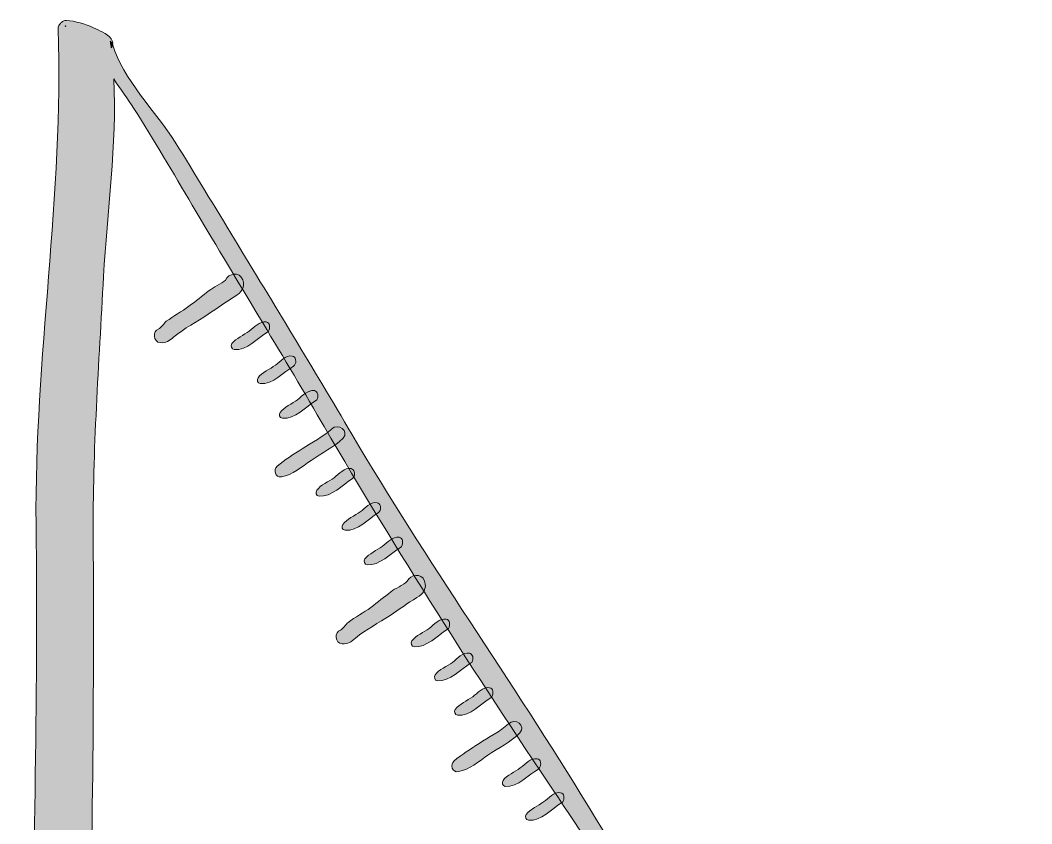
# Model space of a CAD drawing. Header units: inches. Extents: x 28 to 600, y -597 to -153.
# Drawn here: x 455.1 to 600.4, y -268.2 to -152.8 of the extents above; entities that cross this region are included whole.
import ezdxf

# ---------------------------------------------------------------- set-up
doc = ezdxf.new("R2010")
doc.units = ezdxf.units.IN
doc.header["$MEASUREMENT"] = 0
doc.layers.add('Layer 1', color=7, linetype='Continuous')

# ---------------------------------------------------------------- blocks, each defined once
blk = doc.blocks.new('block 6')
at = {"layer": 'Layer 1', "true_color": 0x273883}
h = blk.add_hatch(color=177, dxfattribs=at)
h.dxf.hatch_style = 2
edge = h.paths.add_edge_path()
edge.add_spline(control_points=[(596.21, -354.33), (593.2, -350.78), (591.13, -346.18), (588.54, -342.29), (582.82, -333.68), (576.24, -325.62), (570.84, -316.82), (560.12, -299.37), (547.39, -283.19), (536.73, -265.7), (525.76, -247.66), (513.47, -230.47), (502.75, -212.25), (497.22, -202.86), (491.55, -193.56), (485.88, -184.25), (483.06, -179.61), (480.26, -174.94), (477.37, -170.32), (474.77, -166.16), (469.68, -161.1), (468.43, -156.38), (468.42, -156.33), (468.42, -156.31), (468.39, -156.29), (468.38, -156.47), (468.29, -156.64), (468.17, -156.78), (468.16, -156.51), (468.11, -156.27), (468.08, -156.01), (468.07, -155.94), (468.06, -155.89), (468.02, -155.82), (468.19, -155.91), (468.32, -156.08), (468.39, -156.29), (468.43, -156.01), (468.37, -155.72), (468.17, -155.47), (467.53, -154.68), (466.54, -154.34), (465.64, -153.9), (464.45, -153.33), (463.03, -152.97), (461.74, -152.84), (461.46, -152.82), (461.23, -152.92), (461.05, -153.13), (460.99, -153.17), (460.92, -153.21), (460.89, -153.29), (460.67, -153.43), (460.55, -153.71), (460.57, -154.05), (461.35, -177.74), (457.15, -201.47), (457.39, -225.2), (457.67, -250.66), (457.06, -276.18), (456.32, -301.65), (455.64, -325.33), (455.19, -349.08), (455.14, -372.74), (455.12, -385.14), (455.26, -397.54), (455.2, -409.92), (455.19, -415.77), (455.55, -421.61), (455.46, -427.44), (455.4, -433.17), (456.65, -438.42), (457.09, -444.03), (457.12, -444.42), (457.31, -444.73), (457.56, -444.9), (457.56, -444.9), (457.57, -444.92), (457.57, -444.92), (457.58, -445.09), (457.69, -445.24), (457.87, -445.41), (457.9, -445.42), (457.9, -445.45), (457.93, -445.47), (458.47, -446.15), (459.31, -446.72), (460.07, -447.04), (461.02, -447.44), (462.02, -448.05), (463.06, -448.19), (463.44, -448.23), (463.77, -448.12), (464.03, -447.91), (465.01, -447.76), (465.87, -446.96), (466.71, -446.47), (469.89, -444.67), (473.02, -442.95), (476.1, -441.03), (482, -437.35), (488.13, -434.07), (494, -430.33), (506.96, -422.09), (520.18, -414.38), (533.19, -406.25), (545.06, -398.86), (557.23, -391.98), (569.06, -384.48), (574.96, -380.7), (580.84, -377.03), (586.39, -372.73), (590.52, -369.49), (596.73, -366.57), (599.64, -362.05), (599.75, -361.85), (599.83, -361.63), (599.86, -361.41), (600.2, -361.14), (600.4, -360.67), (600.31, -360.1), (599.95, -358.11), (597.58, -355.91), (596.21, -354.33)], knot_values=[0, 0, 0, 0, 1, 1, 1, 2, 2, 2, 3, 3, 3, 4, 4, 4, 5, 5, 5, 6, 6, 6, 7, 7, 7, 8, 8, 8, 9, 9, 9, 10, 10, 10, 11, 11, 11, 12, 12, 12, 13, 13, 13, 14, 14, 14, 15, 15, 15, 16, 16, 16, 17, 17, 17, 18, 18, 18, 19, 19, 19, 20, 20, 20, 21, 21, 21, 22, 22, 22, 23, 23, 23, 24, 24, 24, 25, 25, 25, 26, 26, 26, 27, 27, 27, 28, 28, 28, 29, 29, 29, 30, 30, 30, 31, 31, 31, 32, 32, 32, 33, 33, 33, 34, 34, 34, 35, 35, 35, 36, 36, 36, 37, 37, 37, 38, 38, 38, 39, 39, 39, 40, 40, 40, 41, 41, 41, 41], degree=3, periodic=1)
edge = h.paths.add_edge_path()
edge.add_spline(control_points=[(461.6, -153.62), (461.68, -153.62), (461.67, -153.73), (461.6, -153.74), (461.53, -153.75), (461.53, -153.63), (461.6, -153.62)], knot_values=[0, 0, 0, 0, 1, 1, 1, 2, 2, 2, 2], degree=3, periodic=1)
edge = h.paths.add_edge_path()
edge.add_spline(control_points=[(597.05, -360.44), (596.51, -360.73), (596.3, -361.25), (596.3, -361.74), (593.13, -365.18), (588.32, -367.98), (584.68, -370.45), (578.91, -374.4), (573.35, -378.55), (567.41, -382.28), (556.16, -389.32), (544.85, -396.15), (533.49, -403.01), (521.61, -410.21), (509.78, -417.46), (498.01, -424.83), (491.98, -428.61), (485.91, -432.32), (479.8, -435.94), (476.37, -437.99), (472.97, -440.18), (469.49, -442.12), (468.35, -442.75), (466.57, -444.21), (465.08, -445.06), (464.73, -440.49), (463.93, -435.98), (463.67, -431.36), (463.35, -425.69), (463.53, -419.81), (463.48, -414.13), (463.32, -400.5), (463.02, -386.62), (463.53, -373.02), (464.43, -348.56), (463.99, -324.03), (464.74, -299.55), (465.45, -275.42), (465.77, -251.25), (465.59, -227.11), (465.5, -214.61), (466.43, -202.12), (467.08, -189.63), (467.58, -180.36), (469.04, -170.65), (468.54, -161.23), (469.49, -162.72), (470.6, -164.14), (471.45, -165.5), (474.36, -170.07), (477.08, -174.73), (479.83, -179.38), (485.78, -189.43), (491.9, -199.35), (497.78, -209.45), (508.21, -227.38), (519.32, -245.01), (530.91, -262.21), (538.96, -274.14), (546.74, -286.26), (554.69, -298.27), (554.12, -298.53), (553.6, -299.07), (553.13, -299.42), (552.4, -299.96), (551.16, -300.46), (550.64, -301.22), (550.44, -301.52), (550.56, -302.02), (550.97, -302.06), (552.7, -302.22), (554.25, -300.5), (555.6, -299.65), (556.39, -300.83), (557.18, -302), (557.97, -303.17), (557.42, -303.45), (556.92, -303.95), (556.47, -304.29), (555.74, -304.83), (554.51, -305.34), (553.98, -306.09), (553.78, -306.39), (553.89, -306.89), (554.31, -306.93), (556.03, -307.09), (557.55, -305.41), (558.9, -304.55), (559.67, -305.7), (560.44, -306.84), (561.22, -307.98), (560.52, -308.17), (559.92, -308.83), (559.37, -309.24), (558.64, -309.78), (557.4, -310.29), (556.88, -311.04), (556.67, -311.35), (556.79, -311.85), (557.21, -311.88), (558.99, -312.05), (560.58, -310.21), (561.96, -309.39), (562.02, -309.36), (562.04, -309.3), (562.08, -309.25), (562.96, -310.55), (563.83, -311.87), (564.72, -313.16), (564.69, -313.22), (564.62, -313.25), (564.6, -313.31), (564.01, -313.86), (562.82, -314.38), (562.26, -314.81), (561.29, -315.57), (560.34, -316.34), (559.36, -317.07), (558.31, -317.85), (557.14, -318.45), (556.1, -319.24), (555.74, -319.5), (555.34, -320.21), (555.02, -320.31), (554.05, -320.6), (554.24, -322.23), (555.25, -322.29), (556.11, -322.35), (556.51, -322.03), (557.17, -321.48), (558.69, -320.22), (560.49, -319.31), (562.14, -318.22), (563.43, -317.35), (564.63, -316.46), (565.97, -315.67), (566.08, -315.6), (566.18, -315.52), (566.28, -315.44), (567.05, -316.55), (567.81, -317.67), (568.58, -318.79), (568.03, -319.07), (567.52, -319.58), (567.06, -319.92), (566.33, -320.46), (565.1, -320.97), (564.57, -321.72), (564.37, -322.02), (564.49, -322.52), (564.9, -322.56), (566.63, -322.73), (568.17, -321.01), (569.52, -320.16), (571.42, -322.93), (573.33, -325.71), (575.23, -328.47), (574.5, -328.63), (573.87, -329.32), (573.3, -329.74), (572.57, -330.29), (571.33, -330.79), (570.81, -331.54), (570.6, -331.85), (570.72, -332.35), (571.14, -332.39), (572.92, -332.55), (574.51, -330.71), (575.89, -329.89), (575.97, -329.85), (576.01, -329.76), (576.06, -329.68), (576.93, -330.93), (577.8, -332.19), (578.67, -333.44), (577.58, -334.31), (576.14, -335.02), (575.04, -335.77), (573.86, -336.57), (572.55, -337.35), (571.46, -338.28), (570.84, -338.79), (571.17, -339.99), (572.08, -339.82), (573.67, -339.53), (575.02, -338.37), (576.31, -337.46), (577.44, -336.67), (578.74, -336.01), (579.86, -335.17), (580.35, -335.87), (580.83, -336.57), (581.32, -337.27), (581.55, -337.61), (581.78, -337.94), (582.01, -338.28), (581.51, -338.57), (581.06, -339.02), (580.64, -339.33), (579.91, -339.87), (578.67, -340.38), (578.15, -341.13), (577.94, -341.43), (578.06, -341.93), (578.48, -341.97), (580.15, -342.13), (581.65, -340.53), (582.97, -339.65), (583.77, -340.81), (584.58, -341.97), (585.38, -343.13), (584.87, -343.42), (584.4, -343.88), (583.98, -344.2), (583.25, -344.74), (582.01, -345.25), (581.49, -346), (581.28, -346.3), (581.4, -346.8), (581.82, -346.84), (583.49, -347), (584.99, -345.4), (586.31, -344.52), (587.07, -345.65), (587.8, -346.8), (588.54, -347.94), (587.92, -348.19), (587.37, -348.78), (586.87, -349.15), (586.15, -349.69), (584.91, -350.2), (584.39, -350.95), (584.18, -351.26), (584.3, -351.76), (584.71, -351.79), (586.48, -351.96), (588.06, -350.15), (589.43, -349.32), (589.76, -349.83), (590.11, -350.33), (590.43, -350.85), (590.87, -351.57), (591.36, -352.27), (591.82, -352.98), (591.75, -353.07), (591.64, -353.14), (591.6, -353.24), (591.01, -353.8), (589.82, -354.31), (589.26, -354.75), (588.29, -355.51), (587.35, -356.27), (586.36, -357), (585.31, -357.78), (584.15, -358.39), (583.1, -359.17), (582.74, -359.43), (582.34, -360.14), (582.02, -360.24), (581.05, -360.53), (581.24, -362.16), (582.25, -362.22), (583.11, -362.28), (583.51, -361.96), (584.18, -361.41), (585.69, -360.15), (587.5, -359.25), (589.14, -358.15), (590.43, -357.28), (591.63, -356.39), (592.97, -355.6), (593.11, -355.52), (593.22, -355.41), (593.35, -355.32), (593.55, -355.62), (593.74, -355.94), (593.95, -356.24), (594.13, -356.52), (596.65, -359.23), (597.25, -360.33), (597.19, -360.37), (597.12, -360.4), (597.05, -360.44)], knot_values=[0, 0, 0, 0, 1, 1, 1, 2, 2, 2, 3, 3, 3, 4, 4, 4, 5, 5, 5, 6, 6, 6, 7, 7, 7, 8, 8, 8, 9, 9, 9, 10, 10, 10, 11, 11, 11, 12, 12, 12, 13, 13, 13, 14, 14, 14, 15, 15, 15, 16, 16, 16, 17, 17, 17, 18, 18, 18, 19, 19, 19, 20, 20, 20, 21, 21, 21, 22, 22, 22, 23, 23, 23, 24, 24, 24, 25, 25, 25, 26, 26, 26, 27, 27, 27, 28, 28, 28, 29, 29, 29, 30, 30, 30, 31, 31, 31, 32, 32, 32, 33, 33, 33, 34, 34, 34, 35, 35, 35, 36, 36, 36, 37, 37, 37, 38, 38, 38, 39, 39, 39, 40, 40, 40, 41, 41, 41, 42, 42, 42, 43, 43, 43, 44, 44, 44, 45, 45, 45, 46, 46, 46, 47, 47, 47, 48, 48, 48, 49, 49, 49, 50, 50, 50, 51, 51, 51, 52, 52, 52, 53, 53, 53, 54, 54, 54, 55, 55, 55, 56, 56, 56, 57, 57, 57, 58, 58, 58, 59, 59, 59, 60, 60, 60, 61, 61, 61, 62, 62, 62, 63, 63, 63, 64, 64, 64, 65, 65, 65, 66, 66, 66, 67, 67, 67, 68, 68, 68, 69, 69, 69, 70, 70, 70, 71, 71, 71, 72, 72, 72, 73, 73, 73, 74, 74, 74, 75, 75, 75, 76, 76, 76, 77, 77, 77, 78, 78, 78, 79, 79, 79, 80, 80, 80, 81, 81, 81, 82, 82, 82, 83, 83, 83, 84, 84, 84, 85, 85, 85, 86, 86, 86, 87, 87, 87, 88, 88, 88, 89, 89, 89, 90, 90, 90, 91, 91, 91, 92, 92, 92, 93, 93, 93, 94, 94, 94, 94], degree=3, periodic=1)
h = blk.add_hatch(color=177, dxfattribs=at)
h.dxf.hatch_style = 2
edge = h.paths.add_edge_path()
edge.add_spline(control_points=[(461.6, -153.74), (461.53, -153.75), (461.53, -153.63), (461.6, -153.62), (461.68, -153.62), (461.67, -153.73), (461.6, -153.74)], knot_values=[0, 0, 0, 0, 1, 1, 1, 2, 2, 2, 2], degree=3, periodic=1)
h = blk.add_hatch(color=177, dxfattribs=at)
h.dxf.hatch_style = 2
edge = h.paths.add_edge_path()
edge.add_spline(control_points=[(461.6, -153.74), (461.53, -153.75), (461.53, -153.63), (461.6, -153.62), (461.68, -153.62), (461.67, -153.73), (461.6, -153.74)], knot_values=[0, 0, 0, 0, 1, 1, 1, 2, 2, 2, 2], degree=3, periodic=1)
h = blk.add_hatch(color=177, dxfattribs=at)
h.dxf.hatch_style = 2
edge = h.paths.add_edge_path()
edge.add_spline(control_points=[(461.6, -153.74), (461.53, -153.75), (461.53, -153.63), (461.6, -153.62), (461.68, -153.62), (461.67, -153.73), (461.6, -153.74)], knot_values=[0, 0, 0, 0, 1, 1, 1, 2, 2, 2, 2], degree=3, periodic=1)
h = blk.add_hatch(color=177, dxfattribs=at)
h.dxf.hatch_style = 2
edge = h.paths.add_edge_path()
edge.add_spline(control_points=[(468.17, -156.78), (468.16, -156.51), (468.11, -156.27), (468.08, -156.01), (468.07, -155.94), (468.06, -155.89), (468.02, -155.82), (468.19, -155.91), (468.32, -156.08), (468.39, -156.29), (468.38, -156.47), (468.29, -156.64), (468.17, -156.78)], knot_values=[0, 0, 0, 0, 1, 1, 1, 2, 2, 2, 3, 3, 3, 4, 4, 4, 4], degree=3, periodic=1)
h = blk.add_hatch(color=177, dxfattribs=at)
h.dxf.hatch_style = 2
edge = h.paths.add_edge_path()
edge.add_spline(control_points=[(468.17, -156.78), (468.16, -156.51), (468.11, -156.27), (468.08, -156.01), (468.07, -155.94), (468.06, -155.89), (468.02, -155.82), (468.19, -155.91), (468.32, -156.08), (468.39, -156.29), (468.38, -156.47), (468.29, -156.64), (468.17, -156.78)], knot_values=[0, 0, 0, 0, 1, 1, 1, 2, 2, 2, 3, 3, 3, 4, 4, 4, 4], degree=3, periodic=1)
h = blk.add_hatch(color=177, dxfattribs=at)
h.dxf.hatch_style = 2
edge = h.paths.add_edge_path()
edge.add_spline(control_points=[(487.08, -190.09), (486.61, -188.83), (485.01, -189.16), (484.59, -190.12), (484, -190.67), (482.81, -191.18), (482.25, -191.62), (481.28, -192.38), (480.33, -193.14), (479.35, -193.88), (478.3, -194.66), (477.14, -195.26), (476.09, -196.04), (475.73, -196.31), (475.33, -197.02), (475.01, -197.12), (474.04, -197.41), (474.23, -199.04), (475.24, -199.1), (476.1, -199.16), (476.5, -198.84), (477.17, -198.29), (478.68, -197.03), (480.49, -196.12), (482.13, -195.02), (483.42, -194.16), (484.62, -193.27), (485.96, -192.47), (486.84, -191.95), (487.46, -191.14), (487.08, -190.09)], knot_values=[0, 0, 0, 0, 1, 1, 1, 2, 2, 2, 3, 3, 3, 4, 4, 4, 5, 5, 5, 6, 6, 6, 7, 7, 7, 8, 8, 8, 9, 9, 9, 10, 10, 10, 10], degree=3, periodic=1)
h = blk.add_hatch(color=177, dxfattribs=at)
h.dxf.hatch_style = 2
edge = h.paths.add_edge_path()
edge.add_spline(control_points=[(490.92, -196.61), (490.88, -196.37), (490.7, -196.18), (490.45, -196.13), (489.5, -195.96), (488.72, -196.92), (488.02, -197.45), (487.29, -197.99), (486.05, -198.49), (485.53, -199.24), (485.32, -199.55), (485.44, -200.05), (485.86, -200.09), (487.65, -200.25), (489.23, -198.41), (490.62, -197.59), (490.86, -197.45), (490.98, -197.09), (490.94, -196.82), (490.93, -196.75), (490.93, -196.69), (490.92, -196.61)], knot_values=[0, 0, 0, 0, 1, 1, 1, 2, 2, 2, 3, 3, 3, 4, 4, 4, 5, 5, 5, 6, 6, 6, 7, 7, 7, 7], degree=3, periodic=1)
h = blk.add_hatch(color=177, dxfattribs=at)
h.dxf.hatch_style = 2
edge = h.paths.add_edge_path()
edge.add_spline(control_points=[(494.65, -201.51), (494.62, -201.26), (494.44, -201.08), (494.19, -201.03), (493.24, -200.85), (492.46, -201.82), (491.76, -202.34), (491.03, -202.88), (489.79, -203.39), (489.27, -204.14), (489.06, -204.45), (489.18, -204.94), (489.6, -204.98), (491.38, -205.15), (492.97, -203.31), (494.35, -202.49), (494.6, -202.34), (494.72, -201.99), (494.68, -201.72), (494.67, -201.65), (494.67, -201.58), (494.65, -201.51)], knot_values=[0, 0, 0, 0, 1, 1, 1, 2, 2, 2, 3, 3, 3, 4, 4, 4, 5, 5, 5, 6, 6, 6, 7, 7, 7, 7], degree=3, periodic=1)
h = blk.add_hatch(color=177, dxfattribs=at)
h.dxf.hatch_style = 2
edge = h.paths.add_edge_path()
edge.add_spline(control_points=[(497.84, -206.48), (497.8, -206.23), (497.62, -206.04), (497.37, -205.99), (496.42, -205.82), (495.64, -206.78), (494.94, -207.3), (494.21, -207.85), (492.97, -208.35), (492.45, -209.11), (492.24, -209.41), (492.36, -209.91), (492.78, -209.95), (494.57, -210.12), (496.15, -208.27), (497.54, -207.45), (497.78, -207.31), (497.9, -206.95), (497.86, -206.69), (497.85, -206.61), (497.85, -206.55), (497.84, -206.48)], knot_values=[0, 0, 0, 0, 1, 1, 1, 2, 2, 2, 3, 3, 3, 4, 4, 4, 5, 5, 5, 6, 6, 6, 7, 7, 7, 7], degree=3, periodic=1)
h = blk.add_hatch(color=177, dxfattribs=at)
h.dxf.hatch_style = 2
edge = h.paths.add_edge_path()
edge.add_spline(control_points=[(499.83, -211.5), (498.73, -212.61), (496.91, -213.42), (495.61, -214.32), (494.43, -215.12), (493.12, -215.9), (492.03, -216.83), (491.41, -217.34), (491.74, -218.54), (492.64, -218.38), (494.24, -218.08), (495.58, -216.91), (496.88, -216.01), (498.39, -214.95), (500.2, -214.13), (501.48, -212.81), (502.44, -211.83), (500.78, -210.55), (499.83, -211.5)], knot_values=[0, 0, 0, 0, 1, 1, 1, 2, 2, 2, 3, 3, 3, 4, 4, 4, 5, 5, 5, 6, 6, 6, 6], degree=3, periodic=1)
h = blk.add_hatch(color=177, dxfattribs=at)
h.dxf.hatch_style = 2
edge = h.paths.add_edge_path()
edge.add_spline(control_points=[(503.1, -217.66), (503.06, -217.41), (502.88, -217.23), (502.63, -217.18), (501.68, -217), (500.9, -217.97), (500.2, -218.49), (499.47, -219.03), (498.23, -219.53), (497.71, -220.29), (497.5, -220.59), (497.62, -221.09), (498.04, -221.13), (499.82, -221.3), (501.41, -219.46), (502.8, -218.64), (503.04, -218.49), (503.16, -218.14), (503.12, -217.87), (503.11, -217.8), (503.11, -217.73), (503.1, -217.66)], knot_values=[0, 0, 0, 0, 1, 1, 1, 2, 2, 2, 3, 3, 3, 4, 4, 4, 5, 5, 5, 6, 6, 6, 7, 7, 7, 7], degree=3, periodic=1)
h = blk.add_hatch(color=177, dxfattribs=at)
h.dxf.hatch_style = 2
edge = h.paths.add_edge_path()
edge.add_spline(control_points=[(506.84, -222.56), (506.8, -222.31), (506.62, -222.12), (506.37, -222.08), (505.42, -221.9), (504.64, -222.86), (503.94, -223.39), (503.21, -223.93), (501.97, -224.43), (501.45, -225.19), (501.24, -225.49), (501.36, -225.99), (501.78, -226.03), (503.56, -226.2), (505.15, -224.35), (506.53, -223.53), (506.78, -223.39), (506.9, -223.03), (506.86, -222.77), (506.85, -222.7), (506.85, -222.63), (506.84, -222.56)], knot_values=[0, 0, 0, 0, 1, 1, 1, 2, 2, 2, 3, 3, 3, 4, 4, 4, 5, 5, 5, 6, 6, 6, 7, 7, 7, 7], degree=3, periodic=1)
h = blk.add_hatch(color=177, dxfattribs=at)
h.dxf.hatch_style = 2
edge = h.paths.add_edge_path()
edge.add_spline(control_points=[(510.02, -227.52), (509.98, -227.27), (509.8, -227.09), (509.55, -227.04), (508.6, -226.86), (507.82, -227.83), (507.12, -228.35), (506.39, -228.89), (505.15, -229.4), (504.63, -230.15), (504.42, -230.45), (504.54, -230.95), (504.96, -230.99), (506.74, -231.16), (508.33, -229.31), (509.72, -228.5), (509.96, -228.35), (510.08, -228), (510.04, -227.73), (510.03, -227.66), (510.03, -227.59), (510.02, -227.52)], knot_values=[0, 0, 0, 0, 1, 1, 1, 2, 2, 2, 3, 3, 3, 4, 4, 4, 5, 5, 5, 6, 6, 6, 7, 7, 7, 7], degree=3, periodic=1)
h = blk.add_hatch(color=177, dxfattribs=at)
h.dxf.hatch_style = 2
edge = h.paths.add_edge_path()
edge.add_spline(control_points=[(513.19, -233.32), (512.73, -232.06), (511.13, -232.39), (510.7, -233.35), (510.11, -233.9), (508.93, -234.41), (508.36, -234.85), (507.4, -235.61), (506.45, -236.37), (505.47, -237.11), (504.42, -237.89), (503.25, -238.49), (502.2, -239.27), (501.85, -239.54), (501.44, -240.25), (501.13, -240.35), (500.16, -240.63), (500.35, -242.26), (501.35, -242.33), (502.21, -242.38), (502.62, -242.06), (503.28, -241.51), (504.8, -240.26), (506.6, -239.35), (508.25, -238.25), (509.54, -237.39), (510.74, -236.5), (512.08, -235.7), (512.96, -235.17), (513.58, -234.36), (513.19, -233.32)], knot_values=[0, 0, 0, 0, 1, 1, 1, 2, 2, 2, 3, 3, 3, 4, 4, 4, 5, 5, 5, 6, 6, 6, 7, 7, 7, 8, 8, 8, 9, 9, 9, 10, 10, 10, 10], degree=3, periodic=1)
h = blk.add_hatch(color=177, dxfattribs=at)
h.dxf.hatch_style = 2
edge = h.paths.add_edge_path()
edge.add_spline(control_points=[(516.76, -239.28), (516.72, -239.04), (516.54, -238.85), (516.3, -238.8), (515.34, -238.63), (514.56, -239.59), (513.86, -240.12), (513.13, -240.66), (511.9, -241.16), (511.37, -241.92), (511.17, -242.22), (511.29, -242.72), (511.7, -242.76), (513.49, -242.93), (515.07, -241.08), (516.46, -240.26), (516.7, -240.12), (516.82, -239.76), (516.78, -239.5), (516.78, -239.43), (516.77, -239.36), (516.76, -239.28)], knot_values=[0, 0, 0, 0, 1, 1, 1, 2, 2, 2, 3, 3, 3, 4, 4, 4, 5, 5, 5, 6, 6, 6, 7, 7, 7, 7], degree=3, periodic=1)
h = blk.add_hatch(color=177, dxfattribs=at)
h.dxf.hatch_style = 2
edge = h.paths.add_edge_path()
edge.add_spline(control_points=[(520.1, -244.16), (520.07, -243.91), (519.88, -243.72), (519.64, -243.67), (518.69, -243.5), (517.9, -244.46), (517.2, -244.99), (516.47, -245.53), (515.23, -246.03), (514.71, -246.79), (514.51, -247.09), (514.62, -247.59), (515.04, -247.63), (516.83, -247.8), (518.41, -245.95), (519.8, -245.13), (520.04, -244.99), (520.16, -244.63), (520.12, -244.37), (520.12, -244.3), (520.11, -244.23), (520.1, -244.16)], knot_values=[0, 0, 0, 0, 1, 1, 1, 2, 2, 2, 3, 3, 3, 4, 4, 4, 5, 5, 5, 6, 6, 6, 7, 7, 7, 7], degree=3, periodic=1)
h = blk.add_hatch(color=177, dxfattribs=at)
h.dxf.hatch_style = 2
edge = h.paths.add_edge_path()
edge.add_spline(control_points=[(523, -249.11), (522.96, -248.86), (522.78, -248.67), (522.53, -248.63), (521.58, -248.45), (520.8, -249.41), (520.1, -249.94), (519.37, -250.48), (518.13, -250.98), (517.61, -251.74), (517.4, -252.04), (517.52, -252.54), (517.94, -252.58), (519.72, -252.75), (521.31, -250.9), (522.7, -250.09), (522.93, -249.94), (523.06, -249.59), (523.02, -249.32), (523.01, -249.25), (523.01, -249.18), (523, -249.11)], knot_values=[0, 0, 0, 0, 1, 1, 1, 2, 2, 2, 3, 3, 3, 4, 4, 4, 5, 5, 5, 6, 6, 6, 7, 7, 7, 7], degree=3, periodic=1)
h = blk.add_hatch(color=177, dxfattribs=at)
h.dxf.hatch_style = 2
edge = h.paths.add_edge_path()
edge.add_spline(control_points=[(525.23, -253.81), (524.13, -254.92), (522.31, -255.73), (521.01, -256.63), (519.83, -257.43), (518.52, -258.21), (517.43, -259.13), (516.81, -259.65), (517.15, -260.85), (518.05, -260.68), (519.64, -260.39), (520.99, -259.22), (522.28, -258.32), (523.79, -257.26), (525.6, -256.44), (526.89, -255.12), (527.84, -254.14), (526.18, -252.86), (525.23, -253.81)], knot_values=[0, 0, 0, 0, 1, 1, 1, 2, 2, 2, 3, 3, 3, 4, 4, 4, 5, 5, 5, 6, 6, 6, 6], degree=3, periodic=1)
h = blk.add_hatch(color=177, dxfattribs=at)
h.dxf.hatch_style = 2
edge = h.paths.add_edge_path()
edge.add_spline(control_points=[(529.84, -259.32), (529.81, -259.07), (529.62, -258.88), (529.38, -258.84), (528.43, -258.66), (527.65, -259.62), (526.94, -260.15), (526.22, -260.69), (524.98, -261.2), (524.46, -261.95), (524.25, -262.25), (524.37, -262.75), (524.78, -262.79), (526.57, -262.96), (528.16, -261.11), (529.54, -260.3), (529.78, -260.15), (529.9, -259.8), (529.87, -259.53), (529.86, -259.46), (529.85, -259.39), (529.84, -259.32)], knot_values=[0, 0, 0, 0, 1, 1, 1, 2, 2, 2, 3, 3, 3, 4, 4, 4, 5, 5, 5, 6, 6, 6, 7, 7, 7, 7], degree=3, periodic=1)
h = blk.add_hatch(color=177, dxfattribs=at)
h.dxf.hatch_style = 2
edge = h.paths.add_edge_path()
edge.add_spline(control_points=[(533.18, -264.19), (533.15, -263.94), (532.96, -263.76), (532.72, -263.71), (531.77, -263.53), (530.99, -264.5), (530.28, -265.02), (529.56, -265.56), (528.32, -266.06), (527.8, -266.82), (527.59, -267.13), (527.71, -267.63), (528.12, -267.66), (529.91, -267.83), (531.5, -265.99), (532.88, -265.16), (533.12, -265.02), (533.24, -264.67), (533.21, -264.4), (533.2, -264.33), (533.19, -264.26), (533.18, -264.19)], knot_values=[0, 0, 0, 0, 1, 1, 1, 2, 2, 2, 3, 3, 3, 4, 4, 4, 5, 5, 5, 6, 6, 6, 7, 7, 7, 7], degree=3, periodic=1)
at = {"layer": 'Layer 1', "lineweight": 0}
for points, knots in [([(596.21, -354.33), (593.2, -350.78), (591.13, -346.18), (588.54, -342.29), (582.82, -333.68), (576.24, -325.62), (570.84, -316.82), (560.12, -299.37), (547.39, -283.19), (536.73, -265.7), (525.76, -247.66), (513.47, -230.47), (502.75, -212.25), (497.22, -202.86), (491.55, -193.56), (485.88, -184.25), (483.06, -179.61), (480.26, -174.94), (477.37, -170.32), (474.77, -166.16), (469.68, -161.1), (468.43, -156.38), (468.42, -156.33), (468.42, -156.31), (468.39, -156.29), (468.38, -156.47), (468.29, -156.64), (468.17, -156.78), (468.16, -156.51), (468.11, -156.27), (468.08, -156.01), (468.07, -155.94), (468.06, -155.89), (468.02, -155.82), (468.19, -155.91), (468.32, -156.08), (468.39, -156.29), (468.43, -156.01), (468.37, -155.72), (468.17, -155.47), (467.53, -154.68), (466.54, -154.34), (465.64, -153.9), (464.45, -153.33), (463.03, -152.97), (461.74, -152.84), (461.46, -152.82), (461.23, -152.92), (461.05, -153.13), (460.99, -153.17), (460.92, -153.21), (460.89, -153.29), (460.67, -153.43), (460.55, -153.71), (460.57, -154.05), (461.35, -177.74), (457.15, -201.47), (457.39, -225.2), (457.67, -250.66), (457.06, -276.18), (456.32, -301.65), (455.64, -325.33), (455.19, -349.08), (455.14, -372.74), (455.12, -385.14), (455.26, -397.54), (455.2, -409.92), (455.19, -415.77), (455.55, -421.61), (455.46, -427.44), (455.4, -433.17), (456.65, -438.42), (457.09, -444.03), (457.12, -444.42), (457.31, -444.73), (457.56, -444.9), (457.56, -444.9), (457.57, -444.92), (457.57, -444.92), (457.58, -445.09), (457.69, -445.24), (457.87, -445.41), (457.9, -445.42), (457.9, -445.45), (457.93, -445.47), (458.47, -446.15), (459.31, -446.72), (460.07, -447.04), (461.02, -447.44), (462.02, -448.05), (463.06, -448.19), (463.44, -448.23), (463.77, -448.12), (464.03, -447.91), (465.01, -447.76), (465.87, -446.96), (466.71, -446.47), (469.89, -444.67), (473.02, -442.95), (476.1, -441.03), (482, -437.35), (488.13, -434.07), (494, -430.33), (506.96, -422.09), (520.18, -414.38), (533.19, -406.25), (545.06, -398.86), (557.23, -391.98), (569.06, -384.48), (574.96, -380.7), (580.84, -377.03), (586.39, -372.73), (590.52, -369.49), (596.73, -366.57), (599.64, -362.05), (599.75, -361.85), (599.83, -361.63), (599.86, -361.41), (600.2, -361.14), (600.4, -360.67), (600.31, -360.1), (599.95, -358.11), (597.58, -355.91), (596.21, -354.33)], [0, 0, 0, 0, 1, 1, 1, 2, 2, 2, 3, 3, 3, 4, 4, 4, 5, 5, 5, 6, 6, 6, 7, 7, 7, 8, 8, 8, 9, 9, 9, 10, 10, 10, 11, 11, 11, 12, 12, 12, 13, 13, 13, 14, 14, 14, 15, 15, 15, 16, 16, 16, 17, 17, 17, 18, 18, 18, 19, 19, 19, 20, 20, 20, 21, 21, 21, 22, 22, 22, 23, 23, 23, 24, 24, 24, 25, 25, 25, 26, 26, 26, 27, 27, 27, 28, 28, 28, 29, 29, 29, 30, 30, 30, 31, 31, 31, 32, 32, 32, 33, 33, 33, 34, 34, 34, 35, 35, 35, 36, 36, 36, 37, 37, 37, 38, 38, 38, 39, 39, 39, 40, 40, 40, 41, 41, 41, 41]), ([(461.6, -153.74), (461.53, -153.75), (461.53, -153.63), (461.6, -153.62), (461.68, -153.62), (461.67, -153.73), (461.6, -153.74)], [0, 0, 0, 0, 1, 1, 1, 2, 2, 2, 2]), ([(461.6, -153.74), (461.53, -153.75), (461.53, -153.63), (461.6, -153.62), (461.68, -153.62), (461.67, -153.73), (461.6, -153.74)], [0, 0, 0, 0, 1, 1, 1, 2, 2, 2, 2]), ([(461.6, -153.74), (461.53, -153.75), (461.53, -153.63), (461.6, -153.62), (461.68, -153.62), (461.67, -153.73), (461.6, -153.74)], [0, 0, 0, 0, 1, 1, 1, 2, 2, 2, 2]), ([(461.6, -153.62), (461.68, -153.62), (461.67, -153.73), (461.6, -153.74), (461.53, -153.75), (461.53, -153.63), (461.6, -153.62)], [0, 0, 0, 0, 1, 1, 1, 2, 2, 2, 2]), ([(468.17, -156.78), (468.16, -156.51), (468.11, -156.27), (468.08, -156.01), (468.07, -155.94), (468.06, -155.89), (468.02, -155.82), (468.19, -155.91), (468.32, -156.08), (468.39, -156.29), (468.38, -156.47), (468.29, -156.64), (468.17, -156.78)], [0, 0, 0, 0, 1, 1, 1, 2, 2, 2, 3, 3, 3, 4, 4, 4, 4]), ([(468.17, -156.78), (468.16, -156.51), (468.11, -156.27), (468.08, -156.01), (468.07, -155.94), (468.06, -155.89), (468.02, -155.82), (468.19, -155.91), (468.32, -156.08), (468.39, -156.29), (468.38, -156.47), (468.29, -156.64), (468.17, -156.78)], [0, 0, 0, 0, 1, 1, 1, 2, 2, 2, 3, 3, 3, 4, 4, 4, 4]), ([(597.05, -360.44), (596.51, -360.73), (596.3, -361.25), (596.3, -361.74), (593.13, -365.18), (588.32, -367.98), (584.68, -370.45), (578.91, -374.4), (573.35, -378.55), (567.41, -382.28), (556.16, -389.32), (544.85, -396.15), (533.49, -403.01), (521.61, -410.21), (509.78, -417.46), (498.01, -424.83), (491.98, -428.61), (485.91, -432.32), (479.8, -435.94), (476.37, -437.99), (472.97, -440.18), (469.49, -442.12), (468.35, -442.75), (466.57, -444.21), (465.08, -445.06), (464.73, -440.49), (463.93, -435.98), (463.67, -431.36), (463.35, -425.69), (463.53, -419.81), (463.48, -414.13), (463.32, -400.5), (463.02, -386.62), (463.53, -373.02), (464.43, -348.56), (463.99, -324.03), (464.74, -299.55), (465.45, -275.42), (465.77, -251.25), (465.59, -227.11), (465.5, -214.61), (466.43, -202.12), (467.08, -189.63), (467.58, -180.36), (469.04, -170.65), (468.54, -161.23), (469.49, -162.72), (470.6, -164.14), (471.45, -165.5), (474.36, -170.07), (477.08, -174.73), (479.83, -179.38), (485.78, -189.43), (491.9, -199.35), (497.78, -209.45), (508.21, -227.38), (519.32, -245.01), (530.91, -262.21), (538.96, -274.14), (546.74, -286.26), (554.69, -298.27), (554.12, -298.53), (553.6, -299.07), (553.13, -299.42), (552.4, -299.96), (551.16, -300.46), (550.64, -301.22), (550.44, -301.52), (550.56, -302.02), (550.97, -302.06), (552.7, -302.22), (554.25, -300.5), (555.6, -299.65), (556.39, -300.83), (557.18, -302), (557.97, -303.17), (557.42, -303.45), (556.92, -303.95), (556.47, -304.29), (555.74, -304.83), (554.51, -305.34), (553.98, -306.09), (553.78, -306.39), (553.89, -306.89), (554.31, -306.93), (556.03, -307.09), (557.55, -305.41), (558.9, -304.55), (559.67, -305.7), (560.44, -306.84), (561.22, -307.98), (560.52, -308.17), (559.92, -308.83), (559.37, -309.24), (558.64, -309.78), (557.4, -310.29), (556.88, -311.04), (556.67, -311.35), (556.79, -311.85), (557.21, -311.88), (558.99, -312.05), (560.58, -310.21), (561.96, -309.39), (562.02, -309.36), (562.04, -309.3), (562.08, -309.25), (562.96, -310.55), (563.83, -311.87), (564.72, -313.16), (564.69, -313.22), (564.62, -313.25), (564.6, -313.31), (564.01, -313.86), (562.82, -314.38), (562.26, -314.81), (561.29, -315.57), (560.34, -316.34), (559.36, -317.07), (558.31, -317.85), (557.14, -318.45), (556.1, -319.24), (555.74, -319.5), (555.34, -320.21), (555.02, -320.31), (554.05, -320.6), (554.24, -322.23), (555.25, -322.29), (556.11, -322.35), (556.51, -322.03), (557.17, -321.48), (558.69, -320.22), (560.49, -319.31), (562.14, -318.22), (563.43, -317.35), (564.63, -316.46), (565.97, -315.67), (566.08, -315.6), (566.18, -315.52), (566.28, -315.44), (567.05, -316.55), (567.81, -317.67), (568.58, -318.79), (568.03, -319.07), (567.52, -319.58), (567.06, -319.92), (566.33, -320.46), (565.1, -320.97), (564.57, -321.72), (564.37, -322.02), (564.49, -322.52), (564.9, -322.56), (566.63, -322.73), (568.17, -321.01), (569.52, -320.16), (571.42, -322.93), (573.33, -325.71), (575.23, -328.47), (574.5, -328.63), (573.87, -329.32), (573.3, -329.74), (572.57, -330.29), (571.33, -330.79), (570.81, -331.54), (570.6, -331.85), (570.72, -332.35), (571.14, -332.39), (572.92, -332.55), (574.51, -330.71), (575.89, -329.89), (575.97, -329.85), (576.01, -329.76), (576.06, -329.68), (576.93, -330.93), (577.8, -332.19), (578.67, -333.44), (577.58, -334.31), (576.14, -335.02), (575.04, -335.77), (573.86, -336.57), (572.55, -337.35), (571.46, -338.28), (570.84, -338.79), (571.17, -339.99), (572.08, -339.82), (573.67, -339.53), (575.02, -338.37), (576.31, -337.46), (577.44, -336.67), (578.74, -336.01), (579.86, -335.17), (580.35, -335.87), (580.83, -336.57), (581.32, -337.27), (581.55, -337.61), (581.78, -337.94), (582.01, -338.28), (581.51, -338.57), (581.06, -339.02), (580.64, -339.33), (579.91, -339.87), (578.67, -340.38), (578.15, -341.13), (577.94, -341.43), (578.06, -341.93), (578.48, -341.97), (580.15, -342.13), (581.65, -340.53), (582.97, -339.65), (583.77, -340.81), (584.58, -341.97), (585.38, -343.13), (584.87, -343.42), (584.4, -343.88), (583.98, -344.2), (583.25, -344.74), (582.01, -345.25), (581.49, -346), (581.28, -346.3), (581.4, -346.8), (581.82, -346.84), (583.49, -347), (584.99, -345.4), (586.31, -344.52), (587.07, -345.65), (587.8, -346.8), (588.54, -347.94), (587.92, -348.19), (587.37, -348.78), (586.87, -349.15), (586.15, -349.69), (584.91, -350.2), (584.39, -350.95), (584.18, -351.26), (584.3, -351.76), (584.71, -351.79), (586.48, -351.96), (588.06, -350.15), (589.43, -349.32), (589.76, -349.83), (590.11, -350.33), (590.43, -350.85), (590.87, -351.57), (591.36, -352.27), (591.82, -352.98), (591.75, -353.07), (591.64, -353.14), (591.6, -353.24), (591.01, -353.8), (589.82, -354.31), (589.26, -354.75), (588.29, -355.51), (587.35, -356.27), (586.36, -357), (585.31, -357.78), (584.15, -358.39), (583.1, -359.17), (582.74, -359.43), (582.34, -360.14), (582.02, -360.24), (581.05, -360.53), (581.24, -362.16), (582.25, -362.22), (583.11, -362.28), (583.51, -361.96), (584.18, -361.41), (585.69, -360.15), (587.5, -359.25), (589.14, -358.15), (590.43, -357.28), (591.63, -356.39), (592.97, -355.6), (593.11, -355.52), (593.22, -355.41), (593.35, -355.32), (593.55, -355.62), (593.74, -355.94), (593.95, -356.24), (594.13, -356.52), (596.65, -359.23), (597.25, -360.33), (597.19, -360.37), (597.12, -360.4), (597.05, -360.44)], [0, 0, 0, 0, 1, 1, 1, 2, 2, 2, 3, 3, 3, 4, 4, 4, 5, 5, 5, 6, 6, 6, 7, 7, 7, 8, 8, 8, 9, 9, 9, 10, 10, 10, 11, 11, 11, 12, 12, 12, 13, 13, 13, 14, 14, 14, 15, 15, 15, 16, 16, 16, 17, 17, 17, 18, 18, 18, 19, 19, 19, 20, 20, 20, 21, 21, 21, 22, 22, 22, 23, 23, 23, 24, 24, 24, 25, 25, 25, 26, 26, 26, 27, 27, 27, 28, 28, 28, 29, 29, 29, 30, 30, 30, 31, 31, 31, 32, 32, 32, 33, 33, 33, 34, 34, 34, 35, 35, 35, 36, 36, 36, 37, 37, 37, 38, 38, 38, 39, 39, 39, 40, 40, 40, 41, 41, 41, 42, 42, 42, 43, 43, 43, 44, 44, 44, 45, 45, 45, 46, 46, 46, 47, 47, 47, 48, 48, 48, 49, 49, 49, 50, 50, 50, 51, 51, 51, 52, 52, 52, 53, 53, 53, 54, 54, 54, 55, 55, 55, 56, 56, 56, 57, 57, 57, 58, 58, 58, 59, 59, 59, 60, 60, 60, 61, 61, 61, 62, 62, 62, 63, 63, 63, 64, 64, 64, 65, 65, 65, 66, 66, 66, 67, 67, 67, 68, 68, 68, 69, 69, 69, 70, 70, 70, 71, 71, 71, 72, 72, 72, 73, 73, 73, 74, 74, 74, 75, 75, 75, 76, 76, 76, 77, 77, 77, 78, 78, 78, 79, 79, 79, 80, 80, 80, 81, 81, 81, 82, 82, 82, 83, 83, 83, 84, 84, 84, 85, 85, 85, 86, 86, 86, 87, 87, 87, 88, 88, 88, 89, 89, 89, 90, 90, 90, 91, 91, 91, 92, 92, 92, 93, 93, 93, 94, 94, 94, 94]), ([(487.08, -190.09), (486.61, -188.83), (485.01, -189.16), (484.59, -190.12), (484, -190.67), (482.81, -191.18), (482.25, -191.62), (481.28, -192.38), (480.33, -193.14), (479.35, -193.88), (478.3, -194.66), (477.14, -195.26), (476.09, -196.04), (475.73, -196.31), (475.33, -197.02), (475.01, -197.12), (474.04, -197.41), (474.23, -199.04), (475.24, -199.1), (476.1, -199.16), (476.5, -198.84), (477.17, -198.29), (478.68, -197.03), (480.49, -196.12), (482.13, -195.02), (483.42, -194.16), (484.62, -193.27), (485.96, -192.47), (486.84, -191.95), (487.46, -191.14), (487.08, -190.09)], [0, 0, 0, 0, 1, 1, 1, 2, 2, 2, 3, 3, 3, 4, 4, 4, 5, 5, 5, 6, 6, 6, 7, 7, 7, 8, 8, 8, 9, 9, 9, 10, 10, 10, 10]), ([(490.92, -196.61), (490.88, -196.37), (490.7, -196.18), (490.45, -196.13), (489.5, -195.96), (488.72, -196.92), (488.02, -197.45), (487.29, -197.99), (486.05, -198.49), (485.53, -199.24), (485.32, -199.55), (485.44, -200.05), (485.86, -200.09), (487.65, -200.25), (489.23, -198.41), (490.62, -197.59), (490.86, -197.45), (490.98, -197.09), (490.94, -196.82), (490.93, -196.75), (490.93, -196.69), (490.92, -196.61)], [0, 0, 0, 0, 1, 1, 1, 2, 2, 2, 3, 3, 3, 4, 4, 4, 5, 5, 5, 6, 6, 6, 7, 7, 7, 7]), ([(494.65, -201.51), (494.62, -201.26), (494.44, -201.08), (494.19, -201.03), (493.24, -200.85), (492.46, -201.82), (491.76, -202.34), (491.03, -202.88), (489.79, -203.39), (489.27, -204.14), (489.06, -204.45), (489.18, -204.94), (489.6, -204.98), (491.38, -205.15), (492.97, -203.31), (494.35, -202.49), (494.6, -202.34), (494.72, -201.99), (494.68, -201.72), (494.67, -201.65), (494.67, -201.58), (494.65, -201.51)], [0, 0, 0, 0, 1, 1, 1, 2, 2, 2, 3, 3, 3, 4, 4, 4, 5, 5, 5, 6, 6, 6, 7, 7, 7, 7]), ([(497.84, -206.48), (497.8, -206.23), (497.62, -206.04), (497.37, -205.99), (496.42, -205.82), (495.64, -206.78), (494.94, -207.3), (494.21, -207.85), (492.97, -208.35), (492.45, -209.11), (492.24, -209.41), (492.36, -209.91), (492.78, -209.95), (494.57, -210.12), (496.15, -208.27), (497.54, -207.45), (497.78, -207.31), (497.9, -206.95), (497.86, -206.69), (497.85, -206.61), (497.85, -206.55), (497.84, -206.48)], [0, 0, 0, 0, 1, 1, 1, 2, 2, 2, 3, 3, 3, 4, 4, 4, 5, 5, 5, 6, 6, 6, 7, 7, 7, 7]), ([(499.83, -211.5), (498.73, -212.61), (496.91, -213.42), (495.61, -214.32), (494.43, -215.12), (493.12, -215.9), (492.03, -216.83), (491.41, -217.34), (491.74, -218.54), (492.64, -218.38), (494.24, -218.08), (495.58, -216.91), (496.88, -216.01), (498.39, -214.95), (500.2, -214.13), (501.48, -212.81), (502.44, -211.83), (500.78, -210.55), (499.83, -211.5)], [0, 0, 0, 0, 1, 1, 1, 2, 2, 2, 3, 3, 3, 4, 4, 4, 5, 5, 5, 6, 6, 6, 6]), ([(503.1, -217.66), (503.06, -217.41), (502.88, -217.23), (502.63, -217.18), (501.68, -217), (500.9, -217.97), (500.2, -218.49), (499.47, -219.03), (498.23, -219.53), (497.71, -220.29), (497.5, -220.59), (497.62, -221.09), (498.04, -221.13), (499.82, -221.3), (501.41, -219.46), (502.8, -218.64), (503.04, -218.49), (503.16, -218.14), (503.12, -217.87), (503.11, -217.8), (503.11, -217.73), (503.1, -217.66)], [0, 0, 0, 0, 1, 1, 1, 2, 2, 2, 3, 3, 3, 4, 4, 4, 5, 5, 5, 6, 6, 6, 7, 7, 7, 7]), ([(506.84, -222.56), (506.8, -222.31), (506.62, -222.12), (506.37, -222.08), (505.42, -221.9), (504.64, -222.86), (503.94, -223.39), (503.21, -223.93), (501.97, -224.43), (501.45, -225.19), (501.24, -225.49), (501.36, -225.99), (501.78, -226.03), (503.56, -226.2), (505.15, -224.35), (506.53, -223.53), (506.78, -223.39), (506.9, -223.03), (506.86, -222.77), (506.85, -222.7), (506.85, -222.63), (506.84, -222.56)], [0, 0, 0, 0, 1, 1, 1, 2, 2, 2, 3, 3, 3, 4, 4, 4, 5, 5, 5, 6, 6, 6, 7, 7, 7, 7]), ([(510.02, -227.52), (509.98, -227.27), (509.8, -227.09), (509.55, -227.04), (508.6, -226.86), (507.82, -227.83), (507.12, -228.35), (506.39, -228.89), (505.15, -229.4), (504.63, -230.15), (504.42, -230.45), (504.54, -230.95), (504.96, -230.99), (506.74, -231.16), (508.33, -229.31), (509.72, -228.5), (509.96, -228.35), (510.08, -228), (510.04, -227.73), (510.03, -227.66), (510.03, -227.59), (510.02, -227.52)], [0, 0, 0, 0, 1, 1, 1, 2, 2, 2, 3, 3, 3, 4, 4, 4, 5, 5, 5, 6, 6, 6, 7, 7, 7, 7]), ([(513.19, -233.32), (512.73, -232.06), (511.13, -232.39), (510.7, -233.35), (510.11, -233.9), (508.93, -234.41), (508.36, -234.85), (507.4, -235.61), (506.45, -236.37), (505.47, -237.11), (504.42, -237.89), (503.25, -238.49), (502.2, -239.27), (501.85, -239.54), (501.44, -240.25), (501.13, -240.35), (500.16, -240.63), (500.35, -242.26), (501.35, -242.33), (502.21, -242.38), (502.62, -242.06), (503.28, -241.51), (504.8, -240.26), (506.6, -239.35), (508.25, -238.25), (509.54, -237.39), (510.74, -236.5), (512.08, -235.7), (512.96, -235.17), (513.58, -234.36), (513.19, -233.32)], [0, 0, 0, 0, 1, 1, 1, 2, 2, 2, 3, 3, 3, 4, 4, 4, 5, 5, 5, 6, 6, 6, 7, 7, 7, 8, 8, 8, 9, 9, 9, 10, 10, 10, 10]), ([(516.76, -239.28), (516.72, -239.04), (516.54, -238.85), (516.3, -238.8), (515.34, -238.63), (514.56, -239.59), (513.86, -240.12), (513.13, -240.66), (511.9, -241.16), (511.37, -241.92), (511.17, -242.22), (511.29, -242.72), (511.7, -242.76), (513.49, -242.93), (515.07, -241.08), (516.46, -240.26), (516.7, -240.12), (516.82, -239.76), (516.78, -239.5), (516.78, -239.43), (516.77, -239.36), (516.76, -239.28)], [0, 0, 0, 0, 1, 1, 1, 2, 2, 2, 3, 3, 3, 4, 4, 4, 5, 5, 5, 6, 6, 6, 7, 7, 7, 7]), ([(520.1, -244.16), (520.07, -243.91), (519.88, -243.72), (519.64, -243.67), (518.69, -243.5), (517.9, -244.46), (517.2, -244.99), (516.47, -245.53), (515.23, -246.03), (514.71, -246.79), (514.51, -247.09), (514.62, -247.59), (515.04, -247.63), (516.83, -247.8), (518.41, -245.95), (519.8, -245.13), (520.04, -244.99), (520.16, -244.63), (520.12, -244.37), (520.12, -244.3), (520.11, -244.23), (520.1, -244.16)], [0, 0, 0, 0, 1, 1, 1, 2, 2, 2, 3, 3, 3, 4, 4, 4, 5, 5, 5, 6, 6, 6, 7, 7, 7, 7]), ([(523, -249.11), (522.96, -248.86), (522.78, -248.67), (522.53, -248.63), (521.58, -248.45), (520.8, -249.41), (520.1, -249.94), (519.37, -250.48), (518.13, -250.98), (517.61, -251.74), (517.4, -252.04), (517.52, -252.54), (517.94, -252.58), (519.72, -252.75), (521.31, -250.9), (522.7, -250.09), (522.93, -249.94), (523.06, -249.59), (523.02, -249.32), (523.01, -249.25), (523.01, -249.18), (523, -249.11)], [0, 0, 0, 0, 1, 1, 1, 2, 2, 2, 3, 3, 3, 4, 4, 4, 5, 5, 5, 6, 6, 6, 7, 7, 7, 7]), ([(525.23, -253.81), (524.13, -254.92), (522.31, -255.73), (521.01, -256.63), (519.83, -257.43), (518.52, -258.21), (517.43, -259.13), (516.81, -259.65), (517.15, -260.85), (518.05, -260.68), (519.64, -260.39), (520.99, -259.22), (522.28, -258.32), (523.79, -257.26), (525.6, -256.44), (526.89, -255.12), (527.84, -254.14), (526.18, -252.86), (525.23, -253.81)], [0, 0, 0, 0, 1, 1, 1, 2, 2, 2, 3, 3, 3, 4, 4, 4, 5, 5, 5, 6, 6, 6, 6]), ([(529.84, -259.32), (529.81, -259.07), (529.62, -258.88), (529.38, -258.84), (528.43, -258.66), (527.65, -259.62), (526.94, -260.15), (526.22, -260.69), (524.98, -261.2), (524.46, -261.95), (524.25, -262.25), (524.37, -262.75), (524.78, -262.79), (526.57, -262.96), (528.16, -261.11), (529.54, -260.3), (529.78, -260.15), (529.9, -259.8), (529.87, -259.53), (529.86, -259.46), (529.85, -259.39), (529.84, -259.32)], [0, 0, 0, 0, 1, 1, 1, 2, 2, 2, 3, 3, 3, 4, 4, 4, 5, 5, 5, 6, 6, 6, 7, 7, 7, 7]), ([(533.18, -264.19), (533.15, -263.94), (532.96, -263.76), (532.72, -263.71), (531.77, -263.53), (530.99, -264.5), (530.28, -265.02), (529.56, -265.56), (528.32, -266.06), (527.8, -266.82), (527.59, -267.13), (527.71, -267.63), (528.12, -267.66), (529.91, -267.83), (531.5, -265.99), (532.88, -265.16), (533.12, -265.02), (533.24, -264.67), (533.21, -264.4), (533.2, -264.33), (533.19, -264.26), (533.18, -264.19)], [0, 0, 0, 0, 1, 1, 1, 2, 2, 2, 3, 3, 3, 4, 4, 4, 5, 5, 5, 6, 6, 6, 7, 7, 7, 7])]:
    blk.add_open_spline(points, degree=3, knots=knots, dxfattribs=at)

msp = doc.modelspace()

# ---------------------------------------------------------------- block references
at = {"layer": 'Layer 1'}
msp.add_blockref('block 6', (0, 0), dxfattribs=at)

doc.saveas('drawing.dxf')
